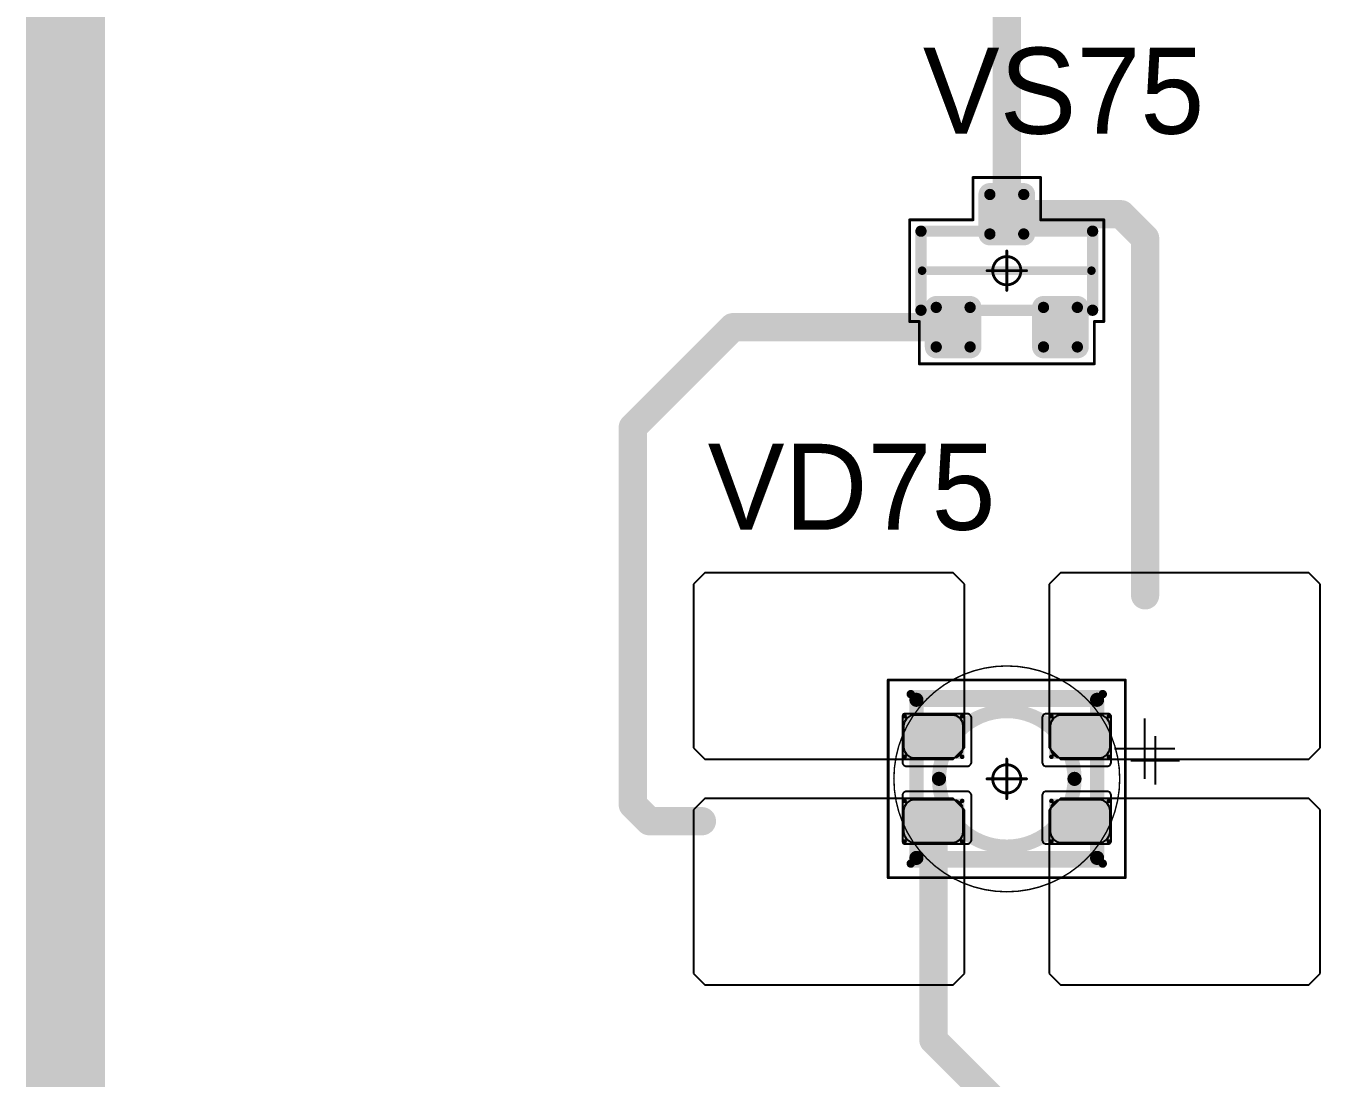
# Model space of a CAD drawing. Header units: millimetres. Extents: x 0 to 400, y 0 to 511.
# Drawn here: x 162.62 to 185.55, y 216.2 to 234.84 of the extents above; entities that cross this region are included whole.
import ezdxf

# ---------------------------------------------------------------- set-up
doc = ezdxf.new("R2010")
doc.units = ezdxf.units.MM
for name, color, linetype in [('Mechanical13', 56, 'Continuous'), ('Mechanical15', 56, 'Continuous'), ('Mechanical2', 216, 'Continuous'), ('TopLayer', 1, 'Continuous'), ('TopOverlay', 2, 'Continuous'), ('TopPaste', 8, 'Continuous'), ('TopSolder', 216, 'Continuous')]:
    doc.layers.add(name, color=color, linetype=linetype)

# ---------------------------------------------------------------- blocks, each defined once
blk = doc.blocks.new('SOT23_522')
at = {"layer": 'Mechanical13', "const_width": 0.2}
for points in [[(-0.7, 1.52), (0.7, 1.52)], [(-0.7, 1.52), (-0.7, -1.52)], [(0.7, 1.52), (0.7, -1.52)], [(-0.7, -1.52), (0.7, -1.52)]]:
    blk.add_lwpolyline(points, dxfattribs=at)
at = {"layer": 'Mechanical13', "const_width": 0.1}
for points in [[(-0.75, 1.52, 1), (-0.65, 1.52, 1)], [(-0.75, 1.52, 1), (-0.65, 1.52, 1)], [(0.65, 1.52, 1), (0.75, 1.52, 1)], [(0.65, 1.52, 1), (0.75, 1.52, 1)], [(-0.75, -1.52, 1), (-0.65, -1.52, 1)], [(-0.75, -1.52, 1), (-0.65, -1.52, 1)], [(0.65, -1.52, 1), (0.75, -1.52, 1)], [(0.65, -1.52, 1), (0.75, -1.52, 1)]]:
    blk.add_lwpolyline(points, format="xyb", close=True, dxfattribs=at)
at = {"layer": 'Mechanical15', "const_width": 0.05}
for points in [[(-0.9, 1.72), (-0.9, 1.55)], [(-0.9, 1.72), (0.9, 1.72)], [(0.9, 1.72), (0.9, 0.6)], [(-1.65, 1.55), (-1.65, -1.55)], [(-1.65, 1.55), (-0.9, 1.55)], [(0.9, 0.6), (1.65, 0.6)], [(1.65, 0.6), (1.65, -0.6)], [(0, 0.35), (0, -0.35)], [(-0.35, 0), (0.35, 0)], [(0.9, -0.6), (1.65, -0.6)], [(0.9, -0.6), (0.9, -1.72)], [(-1.65, -1.55), (-0.9, -1.55)], [(-0.9, -1.55), (-0.9, -1.72)], [(-0.9, -1.72), (0.9, -1.72)]]:
    blk.add_lwpolyline(points, dxfattribs=at)
at = {"layer": 'Mechanical15'}
for points, const_width in [([(-0.913, 1.72, 1), (-0.888, 1.72, 1)], 0.025), ([(-0.913, 1.72, 1), (-0.888, 1.72, 1)], 0.025), ([(0.888, 1.72, 1), (0.913, 1.72, 1)], 0.025), ([(0.888, 1.72, 1), (0.913, 1.72, 1)], 0.025), ([(-1.662, 1.55, 1), (-1.637, 1.55, 1)], 0.025), ([(-1.662, 1.55, 1), (-1.637, 1.55, 1)], 0.025), ([(-0.913, 1.55, 1), (-0.888, 1.55, 1)], 0.025), ([(-0.913, 1.55, 1), (-0.888, 1.55, 1)], 0.025), ([(0.888, 0.6, 1), (0.913, 0.6, 1)], 0.025), ([(0.888, 0.6, 1), (0.913, 0.6, 1)], 0.025), ([(1.637, 0.6, 1), (1.662, 0.6, 1)], 0.025), ([(1.637, 0.6, 1), (1.662, 0.6, 1)], 0.025), ([(0.25, 0, 1), (-0.25, 0, 1)], 0.05), ([(-0.012, 0.35, 1), (0.012, 0.35, 1)], 0.025), ([(-0.362, 0, 1), (-0.337, 0, 1)], 0.025), ([(-0.262, 0, 1), (-0.238, 0, 1)], 0.025), ([(0.238, 0, 1), (0.262, 0, 1)], 0.025), ([(0.337, 0, 1), (0.362, 0, 1)], 0.025), ([(-0.012, -0.35, 1), (0.012, -0.35, 1)], 0.025), ([(0.888, -0.6, 1), (0.913, -0.6, 1)], 0.025), ([(0.888, -0.6, 1), (0.913, -0.6, 1)], 0.025), ([(1.637, -0.6, 1), (1.662, -0.6, 1)], 0.025), ([(1.637, -0.6, 1), (1.662, -0.6, 1)], 0.025), ([(-1.662, -1.55, 1), (-1.637, -1.55, 1)], 0.025), ([(-1.662, -1.55, 1), (-1.637, -1.55, 1)], 0.025), ([(-0.913, -1.55, 1), (-0.888, -1.55, 1)], 0.025), ([(-0.913, -1.55, 1), (-0.888, -1.55, 1)], 0.025), ([(-0.913, -1.72, 1), (-0.888, -1.72, 1)], 0.025), ([(-0.913, -1.72, 1), (-0.888, -1.72, 1)], 0.025), ([(0.888, -1.72, 1), (0.913, -1.72, 1)], 0.025), ([(0.888, -1.72, 1), (0.913, -1.72, 1)], 0.025)]:
    blk.add_lwpolyline(points, format="xyb", close=True, dxfattribs=dict(at, const_width=const_width))
at = {"layer": 'TopLayer', "const_width": 0.1}
for points in [[(-1.4, 1.25, 1), (-1.3, 1.25, 1)], [(-0.7, 1.25, 1), (-0.6, 1.25, 1)], [(-1.4, 0.65, 1), (-1.3, 0.65, 1)], [(-0.7, 0.65, 1), (-0.6, 0.65, 1)], [(0.6, 0.3, 1), (0.7, 0.3, 1)], [(1.3, 0.3, 1), (1.4, 0.3, 1)], [(0.6, -0.3, 1), (0.7, -0.3, 1)], [(1.3, -0.3, 1), (1.4, -0.3, 1)], [(-1.4, -0.65, 1), (-1.3, -0.65, 1)], [(-0.7, -0.65, 1), (-0.6, -0.65, 1)], [(-1.4, -1.25, 1), (-1.3, -1.25, 1)], [(-0.7, -1.25, 1), (-0.6, -1.25, 1)]]:
    blk.add_lwpolyline(points, format="xyb", close=True, dxfattribs=at)
at = {"layer": 'TopLayer'}
for points in [[(-1.45, 1.25), (-1.45, 0.65), (-0.55, 1.25), (-0.55, 0.65)], [(-1.35, 1.35), (-1.35, 0.55), (-0.65, 1.35), (-0.65, 0.55)], [(0.55, 0.3), (0.55, -0.3), (1.45, 0.3), (1.45, -0.3)], [(0.65, 0.4), (0.65, -0.4), (1.35, 0.4), (1.35, -0.4)], [(-1.45, -0.65), (-1.45, -1.25), (-0.55, -0.65), (-0.55, -1.25)], [(-1.35, -0.55), (-1.35, -1.35), (-0.65, -0.55), (-0.65, -1.35)]]:
    blk.add_solid(points, dxfattribs=at)
at = {"layer": 'TopOverlay', "const_width": 0.15}
blk.add_lwpolyline([(0, 1.5), (0, -1.5)], dxfattribs=at)
at = {"layer": 'TopOverlay', "const_width": 0.075}
for points in [[(-0.038, 1.5, 1), (0.038, 1.5, 1)], [(-0.038, -1.5, 1), (0.038, -1.5, 1)]]:
    blk.add_lwpolyline(points, format="xyb", close=True, dxfattribs=at)
at = {"layer": 'TopPaste', "const_width": 0.075}
for points in [[(-1.387, 1.25, 1), (-1.313, 1.25, 1)], [(-0.687, 1.25, 1), (-0.613, 1.25, 1)], [(-1.387, 0.65, 1), (-1.313, 0.65, 1)], [(-0.687, 0.65, 1), (-0.613, 0.65, 1)], [(0.613, 0.3, 1), (0.687, 0.3, 1)], [(1.313, 0.3, 1), (1.387, 0.3, 1)], [(0.613, -0.3, 1), (0.687, -0.3, 1)], [(1.313, -0.3, 1), (1.387, -0.3, 1)], [(-1.387, -0.65, 1), (-1.313, -0.65, 1)], [(-0.687, -0.65, 1), (-0.613, -0.65, 1)], [(-1.387, -1.25, 1), (-1.313, -1.25, 1)], [(-0.687, -1.25, 1), (-0.613, -1.25, 1)]]:
    blk.add_lwpolyline(points, format="xyb", close=True, dxfattribs=at)
at = {"layer": 'TopPaste'}
for points in [[(-1.425, 1.25), (-1.425, 0.65), (-0.575, 1.25), (-0.575, 0.65)], [(-1.35, 1.325), (-1.35, 0.575), (-0.65, 1.325), (-0.65, 0.575)], [(0.575, 0.3), (0.575, -0.3), (1.425, 0.3), (1.425, -0.3)], [(0.65, 0.375), (0.65, -0.375), (1.35, 0.375), (1.35, -0.375)], [(-1.425, -0.65), (-1.425, -1.25), (-0.575, -0.65), (-0.575, -1.25)], [(-1.35, -0.575), (-1.35, -1.325), (-0.65, -0.575), (-0.65, -1.325)]]:
    blk.add_solid(points, dxfattribs=at)
at = {"layer": 'TopSolder', "const_width": 0.202}
for points in [[(-1.451, 1.25, 1), (-1.249, 1.25, 1)], [(-0.751, 1.25, 1), (-0.549, 1.25, 1)], [(-1.451, 0.65, 1), (-1.249, 0.65, 1)], [(-0.751, 0.65, 1), (-0.549, 0.65, 1)], [(0.549, 0.3, 1), (0.751, 0.3, 1)], [(1.249, 0.3, 1), (1.451, 0.3, 1)], [(0.549, -0.3, 1), (0.751, -0.3, 1)], [(1.249, -0.3, 1), (1.451, -0.3, 1)], [(-1.451, -0.65, 1), (-1.249, -0.65, 1)], [(-0.751, -0.65, 1), (-0.549, -0.65, 1)], [(-1.451, -1.25, 1), (-1.249, -1.25, 1)], [(-0.751, -1.25, 1), (-0.549, -1.25, 1)]]:
    blk.add_lwpolyline(points, format="xyb", close=True, dxfattribs=at)
at = {"layer": 'TopSolder'}
for points in [[(-1.35, 1.452), (-1.35, 0.448), (-0.65, 1.452), (-0.65, 0.448)], [(-1.552, 1.25), (-1.552, 0.65), (-0.448, 1.25), (-0.448, 0.65)], [(0.65, 0.502), (0.65, -0.502), (1.35, 0.502), (1.35, -0.502)], [(0.448, 0.3), (0.448, -0.3), (1.552, 0.3), (1.552, -0.3)], [(-1.35, -0.448), (-1.35, -1.452), (-0.65, -0.448), (-0.65, -1.452)], [(-1.552, -0.65), (-1.552, -1.25), (-0.448, -0.65), (-0.448, -1.25)]]:
    blk.add_solid(points, dxfattribs=at)
blk = doc.blocks.new('E65F_726')
at = {"layer": 'Mechanical13'}
for p, q in [((2.441, 1.071), (2.441, 0)), ((1.905, 0.536), (2.976, 0.536))]:
    blk.add_line(p, q, dxfattribs=at)
at = {"layer": 'Mechanical13', "const_width": 0.25}
for points in [[(-1.6, -1.4), (-1.6, 1.4)], [(-1.6, 1.4), (1.6, 1.4)], [(1.6, -1.4), (1.6, 1.4)], [(-1.6, -1.4), (1.6, -1.4)]]:
    blk.add_lwpolyline(points, dxfattribs=at)
at = {"layer": 'Mechanical13'}
for points, const_width in [([(-1.663, 1.4, 1), (-1.538, 1.4, 1)], 0.125), ([(-1.663, 1.4, 1), (-1.538, 1.4, 1)], 0.125), ([(1.537, 1.4, 1), (1.662, 1.4, 1)], 0.125), ([(1.537, 1.4, 1), (1.662, 1.4, 1)], 0.125), ([(1.2, 0, 1), (-1.2, 0, 1)], 0.25), ([(-1.263, 0, 1), (-1.138, 0, 1)], 0.125), ([(1.137, 0, 1), (1.262, 0, 1)], 0.125), ([(-1.663, -1.4, 1), (-1.538, -1.4, 1)], 0.125), ([(-1.663, -1.4, 1), (-1.538, -1.4, 1)], 0.125), ([(1.537, -1.4, 1), (1.662, -1.4, 1)], 0.125), ([(1.537, -1.4, 1), (1.662, -1.4, 1)], 0.125)]:
    blk.add_lwpolyline(points, format="xyb", close=True, dxfattribs=dict(at, const_width=const_width))
at = {"layer": 'Mechanical15', "const_width": 0.05}
for points in [[(-2.1, 1.75), (2.1, 1.75)], [(-2.1, -1.75), (-2.1, 1.75)], [(2.1, -1.75), (2.1, 1.75)], [(0, -0.35), (0, 0.35)], [(0, -0.35), (0, 0.35)], [(-0.35, 0), (0.35, 0)], [(-0.35, 0), (0.35, 0)], [(-2.1, -1.75), (2.1, -1.75)]]:
    blk.add_lwpolyline(points, dxfattribs=at)
at = {"layer": 'Mechanical15'}
for points, const_width in [([(-2.113, 1.75, 1), (-2.088, 1.75, 1)], 0.025), ([(-2.113, 1.75, 1), (-2.088, 1.75, 1)], 0.025), ([(2.087, 1.75, 1), (2.112, 1.75, 1)], 0.025), ([(2.087, 1.75, 1), (2.112, 1.75, 1)], 0.025), ([(0.25, 0, 1), (-0.25, 0, 1)], 0.05), ([(0.25, 0, 1), (-0.25, 0, 1)], 0.05), ([(-0.013, 0.35, 1), (0.012, 0.35, 1)], 0.025), ([(-0.013, 0.35, 1), (0.012, 0.35, 1)], 0.025), ([(-0.363, 0, 1), (-0.338, 0, 1)], 0.025), ([(-0.363, 0, 1), (-0.338, 0, 1)], 0.025), ([(-0.263, 0, 1), (-0.238, 0, 1)], 0.025), ([(-0.263, 0, 1), (-0.238, 0, 1)], 0.025), ([(0.237, 0, 1), (0.262, 0, 1)], 0.025), ([(0.237, 0, 1), (0.262, 0, 1)], 0.025), ([(0.337, 0, 1), (0.362, 0, 1)], 0.025), ([(0.337, 0, 1), (0.362, 0, 1)], 0.025), ([(-0.013, -0.35, 1), (0.012, -0.35, 1)], 0.025), ([(-0.013, -0.35, 1), (0.012, -0.35, 1)], 0.025), ([(-2.113, -1.75, 1), (-2.088, -1.75, 1)], 0.025), ([(-2.113, -1.75, 1), (-2.088, -1.75, 1)], 0.025), ([(2.087, -1.75, 1), (2.112, -1.75, 1)], 0.025), ([(2.087, -1.75, 1), (2.112, -1.75, 1)], 0.025)]:
    blk.add_lwpolyline(points, format="xyb", close=True, dxfattribs=dict(at, const_width=const_width))
at = {"layer": 'TopLayer'}
for p, q in [((-5.35, 3.65), (-5.55, 3.45)), ((-5.55, 3.45), (-5.55, 3.45)), ((-5.55, 3.45), (-5.55, 0.55)), ((-0.95, 3.65), (-5.35, 3.65)), ((-5.35, 3.65), (-5.35, 3.65)), ((-0.75, 3.45), (-0.95, 3.65)), ((-0.75, 0.55), (-0.75, 3.45)), ((0.95, 3.65), (0.75, 3.45)), ((0.75, 3.45), (0.75, 3.45)), ((0.75, 3.45), (0.75, 0.55)), ((5.35, 3.65), (0.95, 3.65)), ((0.95, 3.65), (0.95, 3.65)), ((5.55, 3.45), (5.35, 3.65)), ((5.55, 0.55), (5.55, 3.45)), ((-5.55, 0.55), (-5.35, 0.35)), ((-0.95, 0.35), (-0.75, 0.55)), ((0.75, 0.55), (0.95, 0.35)), ((5.35, 0.35), (5.55, 0.55)), ((-5.35, 0.35), (-0.95, 0.35)), ((0.95, 0.35), (5.35, 0.35)), ((-5.35, -0.35), (-5.55, -0.55)), ((-0.95, -0.35), (-5.35, -0.35)), ((-5.35, -0.35), (-5.35, -0.35)), ((-0.75, -0.55), (-0.95, -0.35)), ((0.95, -0.35), (0.75, -0.55)), ((5.35, -0.35), (0.95, -0.35)), ((0.95, -0.35), (0.95, -0.35)), ((5.55, -0.55), (5.35, -0.35)), ((-5.55, -0.55), (-5.55, -0.55)), ((-5.55, -0.55), (-5.55, -3.45)), ((-0.75, -3.45), (-0.75, -0.55)), ((0.75, -0.55), (0.75, -0.55)), ((0.75, -0.55), (0.75, -3.45)), ((5.55, -3.45), (5.55, -0.55)), ((-5.55, -3.45), (-5.35, -3.65)), ((-5.35, -3.65), (-0.95, -3.65)), ((-0.95, -3.65), (-0.75, -3.45)), ((0.75, -3.45), (0.95, -3.65)), ((0.95, -3.65), (5.35, -3.65)), ((5.35, -3.65), (5.55, -3.45))]:
    blk.add_line(p, q, dxfattribs=at)
at = {"layer": 'TopLayer', "const_width": 0.04}
for points in [[(-1.83, 1.11, 1), (-1.79, 1.11, 1)], [(-0.81, 1.11, 1), (-0.77, 1.11, 1)], [(0.77, 1.11, 1), (0.81, 1.11, 1)], [(1.79, 1.11, 1), (1.83, 1.11, 1)], [(-1.83, 0.39, 1), (-1.79, 0.39, 1)], [(-0.81, 0.39, 1), (-0.77, 0.39, 1)], [(0.77, 0.39, 1), (0.81, 0.39, 1)], [(1.79, 0.39, 1), (1.83, 0.39, 1)], [(-1.83, -0.39, 1), (-1.79, -0.39, 1)], [(-0.81, -0.39, 1), (-0.77, -0.39, 1)], [(0.77, -0.39, 1), (0.81, -0.39, 1)], [(1.79, -0.39, 1), (1.83, -0.39, 1)], [(-1.83, -1.11, 1), (-1.79, -1.11, 1)], [(-0.81, -1.11, 1), (-0.77, -1.11, 1)], [(0.77, -1.11, 1), (0.81, -1.11, 1)], [(1.79, -1.11, 1), (1.83, -1.11, 1)]]:
    blk.add_lwpolyline(points, format="xyb", close=True, dxfattribs=at)
at = {"layer": 'TopLayer'}
for points in [[(-1.81, 1.15), (-1.81, 0.35), (-0.79, 1.15), (-0.79, 0.35)], [(0.79, 1.15), (0.79, 0.35), (1.81, 1.15), (1.81, 0.35)], [(-1.85, 1.11), (-1.85, 0.39), (-0.75, 1.11), (-0.75, 0.39)], [(0.75, 1.11), (0.75, 0.39), (1.85, 1.11), (1.85, 0.39)], [(-1.85, -0.39), (-1.85, -1.11), (-0.75, -0.39), (-0.75, -1.11)], [(-1.81, -0.35), (-1.81, -1.15), (-0.79, -0.35), (-0.79, -1.15)], [(0.75, -0.39), (0.75, -1.11), (1.85, -0.39), (1.85, -1.11)], [(0.79, -0.35), (0.79, -1.15), (1.81, -0.35), (1.81, -1.15)]]:
    blk.add_solid(points, dxfattribs=at)
at = {"layer": 'TopOverlay'}
for p, q in [((2.628, 0.757), (2.628, -0.1)), ((2.2, 0.328), (3.057, 0.328))]:
    blk.add_line(p, q, dxfattribs=at)
at = {"layer": 'TopOverlay', "const_width": 0.15}
for points in [[(-1.7, 1.5), (1.7, 1.5)], [(-1.7, -1.5), (1.7, -1.5)]]:
    blk.add_lwpolyline(points, dxfattribs=at)
at = {"layer": 'TopOverlay', "const_width": 0.075}
for points in [[(-1.738, 1.5, 1), (-1.663, 1.5, 1)], [(1.662, 1.5, 1), (1.737, 1.5, 1)], [(-1.738, -1.5, 1), (-1.663, -1.5, 1)], [(1.662, -1.5, 1), (1.737, -1.5, 1)]]:
    blk.add_lwpolyline(points, format="xyb", close=True, dxfattribs=at)
at = {"layer": 'TopPaste'}
for p, q in [((-1.814, 1.011), (-1.829, 0.938)), ((-1.829, 0.938), (-1.829, 0.563)), ((-1.773, 1.073), (-1.814, 1.011)), ((-1.711, 1.114), (-1.773, 1.073)), ((-1.638, 1.129), (-1.711, 1.114)), ((-0.963, 1.129), (-1.638, 1.129)), ((-0.889, 1.114), (-0.963, 1.129)), ((-0.827, 1.073), (-0.889, 1.114)), ((-0.786, 1.011), (-0.827, 1.073)), ((-0.771, 0.938), (-0.786, 1.011)), ((-0.771, 0.563), (-0.771, 0.938)), ((0.786, 1.011), (0.771, 0.938)), ((0.771, 0.938), (0.771, 0.563)), ((0.827, 1.073), (0.786, 1.011)), ((0.889, 1.114), (0.827, 1.073)), ((0.962, 1.129), (0.889, 1.114)), ((1.637, 1.129), (0.962, 1.129)), ((1.711, 1.114), (1.637, 1.129)), ((1.773, 1.073), (1.711, 1.114)), ((1.814, 1.011), (1.773, 1.073)), ((1.829, 0.938), (1.814, 1.011)), ((1.829, 0.563), (1.829, 0.938)), ((-1.829, 0.563), (-1.814, 0.489)), ((-1.814, 0.489), (-1.773, 0.427)), ((-0.827, 0.427), (-0.786, 0.489)), ((-0.786, 0.489), (-0.771, 0.563)), ((0.771, 0.563), (0.786, 0.489)), ((0.786, 0.489), (0.827, 0.427)), ((1.773, 0.427), (1.814, 0.489)), ((1.814, 0.489), (1.829, 0.563)), ((-1.773, 0.427), (-1.711, 0.386)), ((-1.711, 0.386), (-1.638, 0.371)), ((-1.638, 0.371), (-0.963, 0.371)), ((-0.963, 0.371), (-0.889, 0.386)), ((-0.889, 0.386), (-0.827, 0.427)), ((0.827, 0.427), (0.889, 0.386)), ((0.889, 0.386), (0.962, 0.371)), ((0.962, 0.371), (1.637, 0.371)), ((1.637, 0.371), (1.711, 0.386)), ((1.711, 0.386), (1.773, 0.427)), ((-1.773, -0.427), (-1.814, -0.489)), ((-1.711, -0.386), (-1.773, -0.427)), ((-1.638, -0.371), (-1.711, -0.386)), ((-0.963, -0.371), (-1.638, -0.371)), ((-0.889, -0.386), (-0.963, -0.371)), ((-0.827, -0.427), (-0.889, -0.386)), ((-0.786, -0.489), (-0.827, -0.427)), ((0.827, -0.427), (0.786, -0.489)), ((0.889, -0.386), (0.827, -0.427)), ((0.962, -0.371), (0.889, -0.386)), ((1.637, -0.371), (0.962, -0.371)), ((1.711, -0.386), (1.637, -0.371)), ((1.773, -0.427), (1.711, -0.386)), ((1.814, -0.489), (1.773, -0.427)), ((-1.814, -0.489), (-1.829, -0.563)), ((-1.829, -0.563), (-1.829, -0.938)), ((-0.771, -0.563), (-0.786, -0.489)), ((-0.771, -0.938), (-0.771, -0.563)), ((0.786, -0.489), (0.771, -0.563)), ((0.771, -0.563), (0.771, -0.938)), ((1.829, -0.563), (1.814, -0.489)), ((1.829, -0.938), (1.829, -0.563)), ((-1.829, -0.938), (-1.814, -1.011)), ((-1.814, -1.011), (-1.773, -1.073)), ((-1.773, -1.073), (-1.711, -1.114)), ((-1.711, -1.114), (-1.638, -1.129)), ((-1.638, -1.129), (-0.963, -1.129)), ((-0.963, -1.129), (-0.889, -1.114)), ((-0.889, -1.114), (-0.827, -1.073)), ((-0.827, -1.073), (-0.786, -1.011)), ((-0.786, -1.011), (-0.771, -0.938)), ((0.771, -0.938), (0.786, -1.011)), ((0.786, -1.011), (0.827, -1.073)), ((0.827, -1.073), (0.889, -1.114)), ((0.889, -1.114), (0.962, -1.129)), ((0.962, -1.129), (1.637, -1.129)), ((1.637, -1.129), (1.711, -1.114)), ((1.711, -1.114), (1.773, -1.073)), ((1.773, -1.073), (1.814, -1.011)), ((1.814, -1.011), (1.829, -0.938))]:
    blk.add_line(p, q, dxfattribs=at)
at = {"layer": 'TopSolder'}
for p, q in [((-1.81, 1.151), (-1.828, 1.143)), ((-1.8, 1.151), (-1.81, 1.151)), ((-0.7, 1.151), (-1.8, 1.151)), ((-0.685, 1.151), (-0.7, 1.151)), ((-0.7, 1.151), (-0.7, 1.151)), ((-0.658, 1.139), (-0.685, 1.151)), ((0.685, 1.151), (0.657, 1.139)), ((0.7, 1.151), (0.685, 1.151)), ((1.8, 1.151), (0.7, 1.151)), ((1.81, 1.151), (1.8, 1.151)), ((1.8, 1.151), (1.8, 1.151)), ((1.828, 1.143), (1.81, 1.151)), ((-1.842, 1.129), (-1.85, 1.111)), ((-1.85, 1.111), (-1.85, 1.101)), ((-1.85, 1.101), (-1.85, 1.101)), ((-1.85, 1.101), (-1.85, 0.301)), ((-1.828, 1.143), (-1.842, 1.129)), ((-0.636, 1.118), (-0.658, 1.139)), ((-0.625, 1.09), (-0.636, 1.118)), ((-0.625, 1.076), (-0.625, 1.09)), ((-0.625, 0.301), (-0.625, 1.076)), ((0.636, 1.118), (0.625, 1.09)), ((0.625, 1.09), (0.625, 1.076)), ((0.625, 1.076), (0.625, 1.076)), ((0.625, 1.076), (0.625, 0.301)), ((0.657, 1.139), (0.636, 1.118)), ((1.842, 1.129), (1.828, 1.143)), ((1.85, 1.111), (1.842, 1.129)), ((1.85, 1.101), (1.85, 1.111)), ((1.85, 0.301), (1.85, 1.101)), ((-1.85, 0.301), (-1.85, 0.286)), ((-1.85, 0.286), (-1.839, 0.258)), ((-1.839, 0.258), (-1.818, 0.237)), ((-1.818, 0.237), (-1.79, 0.226)), ((-0.685, 0.226), (-0.658, 0.237)), ((-0.658, 0.237), (-0.636, 0.258)), ((-0.636, 0.258), (-0.625, 0.286)), ((-0.625, 0.286), (-0.625, 0.301)), ((-0.625, 0.301), (-0.625, 0.301)), ((0.625, 0.301), (0.625, 0.286)), ((0.625, 0.286), (0.636, 0.258)), ((0.636, 0.258), (0.657, 0.237)), ((0.657, 0.237), (0.685, 0.226)), ((1.79, 0.226), (1.817, 0.237)), ((1.817, 0.237), (1.839, 0.258)), ((1.839, 0.258), (1.85, 0.286)), ((1.85, 0.286), (1.85, 0.301)), ((1.85, 0.301), (1.85, 0.301)), ((-1.79, 0.226), (-1.775, 0.226)), ((-1.775, 0.226), (-1.775, 0.226)), ((-1.775, 0.226), (-0.7, 0.226)), ((-0.7, 0.226), (-0.685, 0.226)), ((0.685, 0.226), (0.7, 0.226)), ((0.7, 0.226), (0.7, 0.226)), ((0.7, 0.226), (1.775, 0.226)), ((1.775, 0.226), (1.79, 0.226)), ((-1.79, -0.224), (-1.818, -0.236)), ((-1.775, -0.224), (-1.79, -0.224)), ((-0.7, -0.224), (-1.775, -0.224)), ((-0.685, -0.224), (-0.7, -0.224)), ((-0.7, -0.224), (-0.7, -0.224)), ((-0.658, -0.236), (-0.685, -0.224)), ((0.685, -0.224), (0.657, -0.236)), ((0.7, -0.224), (0.685, -0.224)), ((1.775, -0.224), (0.7, -0.224)), ((1.79, -0.224), (1.775, -0.224)), ((1.775, -0.224), (1.775, -0.224)), ((1.817, -0.236), (1.79, -0.224)), ((-1.839, -0.257), (-1.85, -0.285)), ((-1.85, -0.285), (-1.85, -0.299)), ((-1.85, -0.299), (-1.85, -0.299)), ((-1.85, -0.299), (-1.85, -1.099)), ((-1.818, -0.236), (-1.839, -0.257)), ((-0.636, -0.257), (-0.658, -0.236)), ((-0.625, -0.285), (-0.636, -0.257)), ((-0.625, -0.299), (-0.625, -0.285)), ((-0.625, -1.074), (-0.625, -0.299)), ((0.636, -0.257), (0.625, -0.285)), ((0.625, -0.285), (0.625, -0.299)), ((0.625, -0.299), (0.625, -0.299)), ((0.625, -0.299), (0.625, -1.074)), ((0.657, -0.236), (0.636, -0.257)), ((1.839, -0.257), (1.817, -0.236)), ((1.85, -0.285), (1.839, -0.257)), ((1.85, -0.299), (1.85, -0.285)), ((1.85, -1.099), (1.85, -0.299)), ((-1.85, -1.099), (-1.85, -1.109)), ((-1.85, -1.109), (-1.842, -1.128)), ((-1.842, -1.128), (-1.828, -1.142)), ((-1.828, -1.142), (-1.81, -1.149)), ((-0.685, -1.149), (-0.658, -1.138)), ((-0.658, -1.138), (-0.636, -1.117)), ((-0.636, -1.117), (-0.625, -1.089)), ((-0.625, -1.089), (-0.625, -1.074)), ((-0.625, -1.074), (-0.625, -1.074)), ((0.625, -1.074), (0.625, -1.089)), ((0.625, -1.089), (0.636, -1.117)), ((0.636, -1.117), (0.657, -1.138)), ((0.657, -1.138), (0.685, -1.149)), ((1.81, -1.149), (1.828, -1.142)), ((1.828, -1.142), (1.842, -1.128)), ((1.842, -1.128), (1.85, -1.109)), ((1.85, -1.109), (1.85, -1.099)), ((1.85, -1.099), (1.85, -1.099)), ((-1.81, -1.149), (-1.8, -1.149)), ((-1.8, -1.149), (-0.7, -1.149)), ((-1.8, -1.149), (-1.8, -1.149)), ((-0.7, -1.149), (-0.685, -1.149)), ((0.685, -1.149), (0.7, -1.149)), ((0.7, -1.149), (1.8, -1.149)), ((0.7, -1.149), (0.7, -1.149)), ((1.8, -1.149), (1.81, -1.149))]:
    blk.add_line(p, q, dxfattribs=at)

msp = doc.modelspace()

# ---------------------------------------------------------------- linework, layer by layer
at = {"layer": 'Mechanical2'}
for points, const_width in [([(182, 221.5, 1), (178, 221.5, 1)], 0.0254), ([(180, 223.5, 1), (180, 223.5, 1)], 0.0005), ([(177.994, 221.5, 1), (178.006, 221.5, 1)], 0.0127), ([(178, 221.5, 1), (178, 221.5, 1)], 0.0005), ([(181.994, 221.5, 1), (182.006, 221.5, 1)], 0.0127), ([(182, 221.5, 1), (182, 221.5, 1)], 0.0005), ([(180, 219.5, 1), (180, 219.5, 1)], 0.0005)]:
    msp.add_lwpolyline(points, format="xyb", close=True, dxfattribs=dict(at, const_width=const_width))
at = {"layer": 'Mechanical2', "const_width": 0.001}
for points in [[(180, 219.5), (180, 223.5)], [(178, 221.5), (182, 221.5)]]:
    msp.add_lwpolyline(points, dxfattribs=at)
at = {"layer": 'TopLayer'}
for points, const_width in [([(163.325, 198.9), (163.325, 259.05)], 1.4), ([(180, 231.5), (180, 235.575)], 0.5), ([(180, 231.5), (182.025, 231.5)], 0.5), ([(182.025, 231.5), (182.45, 231.075)], 0.5), ([(182.45, 224.75), (182.45, 231.075)], 0.5), ([(173.375, 227.725), (175.15, 229.5)], 0.5), ([(175.15, 229.5), (179.05, 229.5)], 0.5), ([(173.375, 222.15), (173.375, 227.725)], 0.5), ([(173.375, 221.043), (173.375, 222.15)], 0.5), ([(173.375, 221.043), (173.668, 220.75)], 0.5), ([(173.668, 220.75), (174.6, 220.75)], 0.5), ([(178.7, 216.875), (178.7, 220.75)], 0.5), ([(178.7, 216.875), (180, 215.575)], 0.5)]:
    msp.add_lwpolyline(points, dxfattribs=dict(at, const_width=const_width))
at = {"layer": 'TopLayer', "const_width": 0.25}
for points in [[(179.875, 231.5, 1), (180.125, 231.5, 1)], [(179.875, 231.5, 1), (180.125, 231.5, 1)], [(181.9, 231.5, 1), (182.15, 231.5, 1)], [(181.9, 231.5, 1), (182.15, 231.5, 1)], [(182.325, 231.075, 1), (182.575, 231.075, 1)], [(182.325, 231.075, 1), (182.575, 231.075, 1)], [(175.025, 229.5, 1), (175.275, 229.5, 1)], [(175.025, 229.5, 1), (175.275, 229.5, 1)], [(178.925, 229.5, 1), (179.175, 229.5, 1)], [(173.25, 227.725, 1), (173.5, 227.725, 1)], [(173.25, 227.725, 1), (173.5, 227.725, 1)], [(182.325, 224.75, 1), (182.575, 224.75, 1)], [(173.25, 222.15, 1), (173.5, 222.15, 1)], [(173.25, 222.15, 1), (173.5, 222.15, 1)], [(173.25, 221.043, 1), (173.5, 221.043, 1)], [(173.25, 221.043, 1), (173.5, 221.043, 1)], [(173.543, 220.75, 1), (173.793, 220.75, 1)], [(173.543, 220.75, 1), (173.793, 220.75, 1)], [(174.475, 220.75, 1), (174.725, 220.75, 1)], [(178.575, 220.75, 1), (178.825, 220.75, 1)], [(178.575, 216.875, 1), (178.825, 216.875, 1)], [(178.575, 216.875, 1), (178.825, 216.875, 1)]]:
    msp.add_lwpolyline(points, format="xyb", close=True, dxfattribs=at)

# ---------------------------------------------------------------- block references
for name, p, rotation in [('SOT23_522', (180, 230.5), 90), ('E65F_726', (180, 221.5), 360)]:
    msp.add_blockref(name, p, dxfattribs=dict(rotation=rotation))

# ---------------------------------------------------------------- texts
at = {"layer": 'TopOverlay'}
for s, p in [('VS75', (178.514, 232.926)), ('VD75', (174.703, 225.911))]:
    msp.add_text(s, height=1.524, dxfattribs=at).set_placement(p)

doc.saveas('drawing.dxf')
